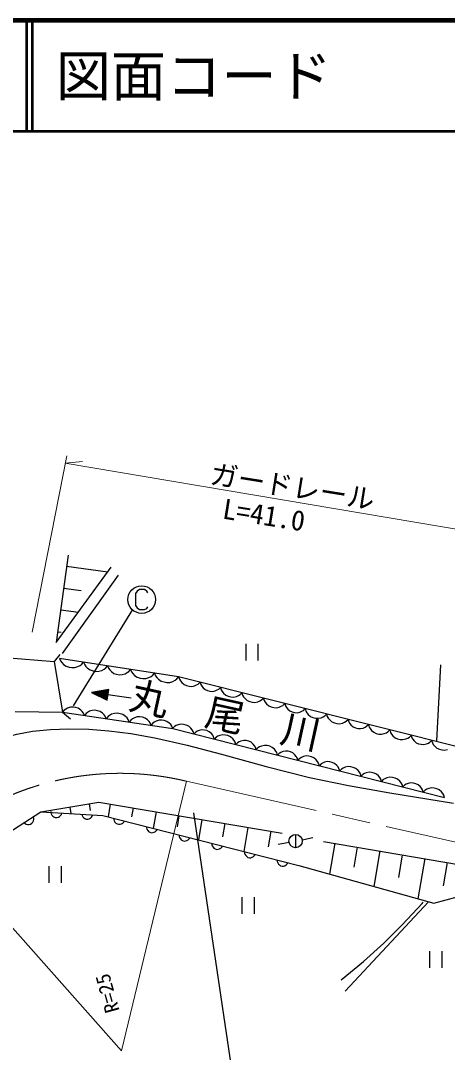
# Model space of a CAD drawing. Units: millimetres, scale not verified. Extents: x 40000 to 680000, y 20000 to 380000.
# Drawn here: x 117210 to 155822, y 286630 to 380000 of the extents above; entities that cross this region are included whole.
import ezdxf
from ezdxf.enums import TextEntityAlignment as Align

# ---------------------------------------------------------------- set-up
doc = ezdxf.new("R2010")
doc.units = ezdxf.units.MM
doc.header["$LTSCALE"] = 1000
doc.linetypes.add('CHAIN', pattern=[18.5, 12, -1.5, 3.5, -1.5])
for name, color, linetype, lineweight in [('M-BGD', 7, 'Continuous', 25), ('M-BGD-EXST', 7, 'Continuous', 25), ('M-BMK', 2, 'CHAIN', 13), ('M-STR-HTXT', 7, 'Continuous', 13), ('M-STR-STRC', 7, 'Continuous', 25), ('M-TTL', 2, 'Continuous', 140), ('M-TTL-LINE', 7, 'Continuous', 50)]:
    doc.layers.add(name, color=color, linetype=linetype, lineweight=lineweight)
doc.layers.add('M-BMK-HTXT', color=7, linetype='Continuous')
doc.layers.add('M-TTL-TXT', color=7, linetype='Continuous')
doc.styles.add('ＭＳ ゴシック', font='')
doc.styles.get('ＭＳ ゴシック').set_extended_font_data('MS Gothic')

msp = doc.modelspace()

# ---------------------------------------------------------------- linework, layer by layer
at = {"layer": 'M-BGD'}
for p, q in [((121504, 331618), (120432, 323714)), ((120432, 323714), (125410, 330548)), ((121370, 330630), (125101, 330124)), ((121008, 322715), (126078, 329807)), ((121102, 328654), (122701, 328437)), ((120834, 326678), (122433, 326461)), ((120566, 324702), (120886, 324659)), ((137578, 323587), (137578, 322087)), ((138718, 322087), (138718, 323587)), ((115825, 322356), (120239, 322003)), ((120766, 322647), (120239, 322003)), ((131509, 320615), (120733, 322289)), ((120733, 322289), (120830, 322051)), ((120239, 322003), (120998, 317412)), ((120830, 322051), (120940, 321901)), ((120940, 321901), (121094, 321743)), ((121094, 321743), (121334, 321572)), ((121334, 321572), (121588, 321488)), ((121588, 321488), (121849, 321448)), ((121849, 321448), (122117, 321451)), ((122117, 321451), (122398, 321541)), ((122398, 321541), (122592, 321644)), ((122592, 321644), (122743, 321754)), ((122743, 321754), (122907, 321951)), ((122907, 321951), (123004, 321714)), ((123004, 321714), (123114, 321563)), ((123114, 321563), (123267, 321406)), ((123267, 321406), (123508, 321235)), ((123508, 321235), (123762, 321151)), ((124291, 321113), (124572, 321203)), ((124572, 321203), (124766, 321306)), ((124766, 321306), (124917, 321417)), ((124917, 321417), (125081, 321614)), ((125081, 321614), (125173, 321387)), ((125173, 321387), (125278, 321243)), ((125278, 321243), (125425, 321093)), ((126999, 321103), (127156, 321291)), ((127156, 321291), (127253, 321054)), ((154884, 314837), (155231, 321704)), ((123762, 321151), (124023, 321110)), ((124023, 321110), (124291, 321113)), ((125425, 321093), (125655, 320930)), ((125655, 320930), (125897, 320849)), ((125897, 320849), (126146, 320811)), ((126146, 320811), (126402, 320814)), ((126402, 320814), (126670, 320899)), ((126670, 320899), (126855, 320998)), ((126855, 320998), (126999, 321103)), ((127253, 321054), (127363, 320903)), ((127363, 320903), (127517, 320746)), ((127517, 320746), (127757, 320575)), ((127757, 320575), (128011, 320491)), ((128011, 320491), (128272, 320450)), ((128272, 320450), (128540, 320453)), ((128540, 320453), (128821, 320543)), ((128821, 320543), (129015, 320647)), ((129015, 320647), (129166, 320757)), ((129166, 320757), (129330, 320954)), ((129330, 320954), (129427, 320716)), ((129427, 320716), (129537, 320565)), ((129537, 320565), (129690, 320408)), ((129690, 320408), (129931, 320237)), ((130995, 320205), (131189, 320309)), ((131189, 320309), (131340, 320419)), ((131340, 320419), (131504, 320616)), ((165902, 311962), (131509, 320615)), ((131509, 320615), (131577, 320392)), ((131577, 320392), (131664, 320246)), ((125181, 319467), (123627, 319209)), ((125109, 319386), (123806, 319183)), ((124996, 318615), (125109, 319386)), ((125042, 318517), (125181, 319467)), ((129931, 320237), (130185, 320153)), ((130185, 320153), (130446, 320113)), ((130446, 320113), (130714, 320116)), ((130714, 320116), (130995, 320205)), ((131664, 320246), (131790, 320091)), ((131790, 320091), (131993, 319916)), ((131993, 319916), (132216, 319819)), ((132216, 319819), (132449, 319760)), ((132449, 319760), (132692, 319740)), ((132692, 319740), (132954, 319798)), ((132954, 319798), (133138, 319876)), ((133138, 319876), (133284, 319963)), ((133284, 319963), (133449, 320127)), ((133449, 320127), (133513, 319915)), ((133513, 319915), (133596, 319777)), ((133596, 319777), (133715, 319629)), ((133715, 319629), (133909, 319463)), ((133909, 319463), (134121, 319371)), ((134121, 319371), (134342, 319315)), ((134572, 319296), (134821, 319351)), ((134821, 319351), (134996, 319425)), ((134996, 319425), (135135, 319507)), ((135135, 319507), (135292, 319664)), ((135292, 319664), (135359, 319440)), ((135359, 319440), (135446, 319295)), ((127202, 318686), (123627, 319209)), ((123627, 319209), (125042, 318517)), ((123806, 319183), (124996, 318615)), ((125036, 319306), (123984, 319157)), ((123984, 319157), (124949, 318712)), ((124964, 319226), (124162, 319131)), ((124162, 319131), (124903, 318810)), ((124892, 319145), (124340, 319105)), ((124340, 319105), (124857, 318908)), ((124577, 319070), (124810, 319006)), ((124819, 319065), (124577, 319070)), ((124810, 319006), (124819, 319065)), ((124857, 318908), (124892, 319145)), ((124903, 318810), (124964, 319226)), ((124949, 318712), (125036, 319306)), ((134342, 319315), (134572, 319296)), ((135446, 319295), (135572, 319139)), ((135572, 319139), (135776, 318964)), ((135776, 318964), (135999, 318867)), ((135999, 318867), (136231, 318809)), ((136231, 318809), (136474, 318789)), ((136474, 318789), (136736, 318847)), ((136736, 318847), (136920, 318924)), ((136920, 318924), (137066, 319011)), ((137066, 319011), (137231, 319176)), ((137231, 319176), (137299, 318952)), ((137299, 318952), (137386, 318807)), ((137386, 318807), (137512, 318651)), ((137512, 318651), (137715, 318476)), ((137715, 318476), (137938, 318379)), ((138675, 318359), (138860, 318436)), ((138860, 318436), (139005, 318523)), ((139005, 318523), (139171, 318688)), ((139171, 318688), (139238, 318464)), ((139238, 318464), (139325, 318319)), ((116721, 317473), (120998, 317412)), ((121151, 317592), (121003, 317412)), ((121287, 317693), (121151, 317592)), ((121463, 317788), (121287, 317693)), ((121718, 317872), (121463, 317788)), ((121961, 317877), (121718, 317872)), ((122199, 317842), (121961, 317877)), ((122430, 317767), (122199, 317842)), ((122650, 317613), (122430, 317767)), ((122791, 317471), (122650, 317613)), ((122892, 317335), (122791, 317471)), ((123442, 317497), (123266, 317401)), ((123697, 317580), (123442, 317497)), ((123940, 317585), (123697, 317580)), ((124177, 317550), (123940, 317585)), ((124409, 317475), (124177, 317550)), ((124629, 317321), (124409, 317475)), ((137938, 318379), (138171, 318321)), ((138171, 318321), (138413, 318301)), ((138413, 318301), (138675, 318359)), ((139325, 318319), (139451, 318163)), ((139451, 318163), (139655, 317988)), ((139655, 317988), (139878, 317891)), ((139878, 317891), (140110, 317833)), ((140110, 317833), (140353, 317813)), ((140353, 317813), (140615, 317871)), ((140615, 317871), (140799, 317948)), ((140799, 317948), (140945, 318035)), ((140945, 318035), (141110, 318200)), ((141110, 318200), (141174, 317988)), ((141174, 317988), (141257, 317849)), ((141257, 317849), (141377, 317702)), ((141377, 317702), (141570, 317535)), ((141570, 317535), (141782, 317443)), ((142482, 317423), (142657, 317497)), ((142657, 317497), (142796, 317580)), ((142796, 317580), (142953, 317736)), ((142953, 317736), (143020, 317513)), ((143020, 317513), (143107, 317367)), ((120998, 317412), (121721, 316806)), ((120998, 317412), (130995, 315937)), ((122982, 317120), (122892, 317335)), ((123130, 317300), (122982, 317120)), ((123266, 317401), (123130, 317300)), ((124770, 317179), (124629, 317321)), ((124871, 317043), (124770, 317179)), ((124960, 316828), (124871, 317043)), ((125116, 317017), (124960, 316828)), ((125259, 317123), (125116, 317017)), ((125443, 317223), (125259, 317123)), ((125711, 317311), (125443, 317223)), ((125967, 317316), (125711, 317311)), ((126216, 317279), (125967, 317316)), ((126459, 317201), (126216, 317279)), ((126690, 317040), (126459, 317201)), ((126838, 316890), (126690, 317040)), ((126944, 316747), (126838, 316890)), ((127038, 316521), (126944, 316747)), ((127186, 316702), (127038, 316521)), ((127322, 316803), (127186, 316702)), ((127498, 316898), (127322, 316803)), ((127753, 316982), (127498, 316898)), ((127996, 316986), (127753, 316982)), ((128234, 316951), (127996, 316986)), ((128465, 316877), (128234, 316951)), ((128685, 316723), (128465, 316877)), ((128826, 316581), (128685, 316723)), ((128927, 316445), (128826, 316581)), ((129476, 316606), (129301, 316511)), ((129731, 316690), (129476, 316606)), ((129975, 316694), (129731, 316690)), ((130212, 316659), (129975, 316694)), ((130444, 316585), (130212, 316659)), ((130664, 316431), (130444, 316585)), ((141782, 317443), (142003, 317387)), ((142003, 317387), (142233, 317368)), ((142233, 317368), (142482, 317423)), ((143107, 317367), (143233, 317212)), ((143233, 317212), (143437, 317037)), ((143437, 317037), (143660, 316939)), ((143660, 316939), (143892, 316881)), ((143892, 316881), (144135, 316861)), ((144135, 316861), (144397, 316919)), ((144397, 316919), (144581, 316996)), ((144581, 316996), (144727, 317083)), ((144727, 317083), (144892, 317248)), ((144892, 317248), (144960, 317025)), ((144960, 317025), (145047, 316879)), ((145047, 316879), (145173, 316724)), ((145173, 316724), (145376, 316549)), ((145376, 316549), (145599, 316451)), ((146521, 316508), (146667, 316595)), ((146667, 316595), (146832, 316760)), ((146832, 316760), (146896, 316548)), ((146896, 316548), (146979, 316410)), ((129017, 316229), (128927, 316445)), ((129164, 316410), (129017, 316229)), ((129301, 316511), (129164, 316410)), ((130804, 316289), (130664, 316431)), ((130906, 316153), (130804, 316289)), ((130995, 315937), (130906, 316153)), ((131125, 316111), (130959, 315946)), ((130995, 315937), (155578, 309693)), ((131271, 316197), (131125, 316111)), ((131455, 316274), (131271, 316197)), ((131718, 316332), (131455, 316274)), ((131960, 316311), (131718, 316332)), ((132193, 316252), (131960, 316311)), ((132415, 316154), (132193, 316252)), ((132619, 315979), (132415, 316154)), ((132744, 315823), (132619, 315979)), ((132831, 315677), (132744, 315823)), ((132898, 315454), (132831, 315677)), ((133055, 315610), (132898, 315454)), ((133194, 315692), (133055, 315610)), ((133369, 315766), (133194, 315692)), ((133618, 315820), (133369, 315766)), ((133849, 315801), (133618, 315820)), ((134069, 315744), (133849, 315801)), ((134281, 315652), (134069, 315744)), ((134474, 315485), (134281, 315652)), ((145599, 316451), (145832, 316393)), ((145832, 316393), (146075, 316373)), ((146075, 316373), (146337, 316431)), ((146337, 316431), (146521, 316508)), ((146979, 316410), (147098, 316262)), ((147098, 316262), (147292, 316096)), ((147292, 316096), (147503, 316003)), ((147503, 316003), (147725, 315948)), ((147725, 315948), (147955, 315929)), ((147955, 315929), (148204, 315984)), ((148204, 315984), (148379, 316057)), ((148379, 316057), (148517, 316140)), ((148517, 316140), (148674, 316296)), ((148674, 316296), (148742, 316073)), ((148742, 316073), (148829, 315928)), ((148829, 315928), (148955, 315772)), ((148955, 315772), (149158, 315597)), ((149158, 315597), (149381, 315500)), ((150303, 315557), (150449, 315644)), ((150449, 315644), (150614, 315808)), ((150614, 315808), (150681, 315585)), ((134593, 315337), (134474, 315485)), ((134676, 315198), (134593, 315337)), ((134739, 314986), (134676, 315198)), ((134905, 315151), (134739, 314986)), ((135051, 315237), (134905, 315151)), ((135235, 315314), (135051, 315237)), ((135498, 315371), (135235, 315314)), ((135740, 315351), (135498, 315371)), ((135973, 315292), (135740, 315351)), ((136195, 315194), (135973, 315292)), ((136399, 315019), (136195, 315194)), ((136524, 314863), (136399, 315019)), ((136611, 314717), (136524, 314863)), ((136678, 314494), (136611, 314717)), ((136974, 314732), (136835, 314650)), ((137149, 314805), (136974, 314732)), ((137398, 314860), (137149, 314805)), ((137628, 314840), (137398, 314860)), ((137849, 314784), (137628, 314840)), ((138061, 314691), (137849, 314784)), ((138254, 314525), (138061, 314691)), ((149381, 315500), (149614, 315441)), ((149614, 315441), (149857, 315421)), ((149857, 315421), (150119, 315479)), ((150119, 315479), (150303, 315557)), ((150681, 315585), (150769, 315439)), ((150769, 315439), (150894, 315284)), ((150894, 315284), (151098, 315109)), ((151098, 315109), (151321, 315012)), ((151321, 315012), (151554, 314953)), ((151554, 314953), (151796, 314933)), ((151796, 314933), (152058, 314991)), ((152058, 314991), (152243, 315069)), ((152243, 315069), (152388, 315156)), ((152388, 315156), (152553, 315320)), ((152553, 315320), (152618, 315108)), ((152618, 315108), (152700, 314970)), ((152700, 314970), (152820, 314822)), ((152820, 314822), (153013, 314656)), ((154101, 314618), (154239, 314700)), ((154239, 314700), (154396, 314857)), ((154396, 314857), (154464, 314634)), ((136835, 314650), (136678, 314494)), ((138373, 314377), (138254, 314525)), ((138456, 314238), (138373, 314377)), ((138519, 314026), (138456, 314238)), ((138685, 314190), (138519, 314026)), ((138831, 314277), (138685, 314190)), ((139015, 314354), (138831, 314277)), ((139278, 314411), (139015, 314354)), ((139520, 314391), (139278, 314411)), ((139753, 314332), (139520, 314391)), ((139975, 314234), (139753, 314332)), ((140178, 314059), (139975, 314234)), ((140304, 313903), (140178, 314059)), ((140391, 313757), (140304, 313903)), ((140458, 313534), (140391, 313757)), ((140754, 313772), (140615, 313690)), ((140929, 313845), (140754, 313772)), ((141178, 313900), (140929, 313845)), ((141408, 313880), (141178, 313900)), ((141629, 313824), (141408, 313880)), ((141841, 313731), (141629, 313824)), ((142034, 313565), (141841, 313731)), ((153013, 314656), (153225, 314564)), ((153225, 314564), (153446, 314508)), ((153446, 314508), (153677, 314489)), ((153677, 314489), (153926, 314544)), ((153926, 314544), (154101, 314618)), ((154464, 314634), (154551, 314488)), ((154551, 314488), (154677, 314332)), ((154677, 314332), (154880, 314158)), ((154880, 314158), (155103, 314060)), ((155103, 314060), (155336, 314002)), ((155336, 314002), (155578, 313982)), ((155578, 313982), (155840, 314040)), ((140615, 313690), (140458, 313534)), ((142153, 313417), (142034, 313565)), ((142236, 313278), (142153, 313417)), ((142299, 313066), (142236, 313278)), ((142465, 313230), (142299, 313066)), ((142611, 313317), (142465, 313230)), ((142795, 313394), (142611, 313317)), ((143058, 313451), (142795, 313394)), ((143300, 313431), (143058, 313451)), ((143533, 313372), (143300, 313431)), ((143755, 313274), (143533, 313372)), ((143958, 313099), (143755, 313274)), ((144084, 312943), (143958, 313099)), ((144171, 312797), (144084, 312943)), ((144238, 312574), (144171, 312797)), ((144534, 312812), (144395, 312730)), ((144709, 312885), (144534, 312812)), ((144958, 312940), (144709, 312885)), ((145188, 312920), (144958, 312940)), ((145409, 312864), (145188, 312920)), ((145621, 312771), (145409, 312864)), ((144395, 312730), (144238, 312574)), ((145814, 312605), (145621, 312771)), ((145933, 312457), (145814, 312605)), ((146016, 312318), (145933, 312457)), ((146079, 312106), (146016, 312318)), ((146245, 312270), (146079, 312106)), ((146391, 312357), (146245, 312270)), ((146575, 312434), (146391, 312357)), ((146837, 312491), (146575, 312434)), ((147080, 312471), (146837, 312491)), ((147313, 312412), (147080, 312471)), ((147535, 312314), (147313, 312412)), ((147738, 312138), (147535, 312314)), ((147864, 311983), (147738, 312138)), ((147951, 311837), (147864, 311983)), ((148489, 311925), (148314, 311852)), ((148738, 311979), (148489, 311925)), ((148968, 311960), (148738, 311979)), ((149189, 311904), (148968, 311960)), ((149401, 311811), (149189, 311904)), ((148018, 311613), (147951, 311837)), ((148175, 311770), (148018, 311613)), ((148314, 311852), (148175, 311770)), ((149594, 311644), (149401, 311811)), ((149713, 311496), (149594, 311644)), ((149796, 311358), (149713, 311496)), ((149859, 311146), (149796, 311358)), ((150025, 311310), (149859, 311146)), ((150171, 311397), (150025, 311310)), ((150355, 311474), (150171, 311397)), ((150617, 311531), (150355, 311474)), ((150860, 311511), (150617, 311531)), ((151093, 311451), (150860, 311511)), ((151315, 311354), (151093, 311451)), ((151518, 311178), (151315, 311354)), ((151644, 311023), (151518, 311178)), ((151731, 310877), (151644, 311023)), ((152269, 310965), (152094, 310892)), ((152518, 311019), (152269, 310965)), ((152748, 311000), (152518, 311019)), ((152969, 310944), (152748, 311000)), ((153181, 310851), (152969, 310944)), ((151798, 310653), (151731, 310877)), ((151955, 310809), (151798, 310653)), ((152094, 310892), (151955, 310809)), ((153374, 310684), (153181, 310851)), ((153493, 310536), (153374, 310684)), ((153576, 310398), (153493, 310536)), ((153639, 310186), (153576, 310398)), ((153805, 310350), (153639, 310186)), ((153951, 310437), (153805, 310350)), ((154135, 310514), (153951, 310437)), ((154397, 310571), (154135, 310514)), ((154640, 310550), (154397, 310571)), ((154873, 310491), (154640, 310550)), ((155095, 310394), (154873, 310491)), ((155298, 310218), (155095, 310394)), ((155424, 310062), (155298, 310218)), ((155511, 309917), (155424, 310062)), ((119045, 308384), (124279, 309280)), ((123407, 309131), (123509, 308532)), ((124279, 309280), (140874, 306463)), ((125316, 309104), (125120, 307950)), ((155578, 309693), (155511, 309917)), ((112416, 304159), (119045, 308384)), ((119045, 308384), (124638, 308074)), ((119917, 308534), (119938, 308414)), ((119944, 308334), (119977, 308212)), ((119977, 308212), (120032, 308109)), ((120831, 308065), (120896, 308161)), ((120896, 308161), (120943, 308279)), ((121662, 308832), (121765, 308233)), ((122741, 308179), (122774, 308057)), ((123693, 308006), (123739, 308123)), ((127391, 308752), (127256, 307957)), ((129465, 308400), (129211, 306903)), ((117519, 307411), (117617, 307332)), ((117617, 307332), (117721, 307280)), ((117721, 307280), (117859, 307249)), ((117859, 307249), (117976, 307252)), ((117976, 307252), (118099, 307283)), ((118099, 307283), (118234, 307369)), ((118234, 307369), (118313, 307467)), ((118313, 307467), (118365, 307572)), ((118393, 307826), (118362, 307949)), ((118365, 307572), (118396, 307710)), ((118396, 307710), (118393, 307826)), ((120032, 308109), (120126, 308004)), ((120126, 308004), (120223, 307938)), ((120223, 307938), (120340, 307892)), ((120340, 307892), (120500, 307883)), ((120500, 307883), (120622, 307916)), ((120622, 307916), (120725, 307971)), ((120725, 307971), (120831, 308065)), ((122774, 308057), (122828, 307954)), ((122828, 307954), (122923, 307848)), ((122923, 307848), (123019, 307783)), ((123019, 307783), (123137, 307736)), ((123137, 307736), (123296, 307727)), ((123296, 307727), (123419, 307761)), ((123419, 307761), (123522, 307815)), ((123522, 307815), (123627, 307909)), ((123627, 307909), (123693, 308006)), ((124638, 308074), (142390, 303531)), ((125633, 307819), (125642, 307693)), ((125642, 307693), (125675, 307581)), ((125675, 307581), (125748, 307459)), ((125748, 307459), (125830, 307376)), ((125830, 307376), (125936, 307308)), ((125936, 307308), (126091, 307268)), ((126091, 307268), (126217, 307277)), ((126217, 307277), (126329, 307311)), ((126329, 307311), (126450, 307383)), ((126450, 307383), (126533, 307465)), ((126533, 307465), (126602, 307571)), ((131539, 308048), (131369, 307047)), ((133614, 307696), (133301, 305857)), ((135688, 307343), (135483, 306137)), ((128592, 307062), (128601, 306936)), ((128601, 306936), (128634, 306824)), ((128634, 306824), (128706, 306702)), ((128706, 306702), (128788, 306619)), ((128788, 306619), (128895, 306551)), ((128895, 306551), (129050, 306511)), ((129050, 306511), (129176, 306520)), ((129176, 306520), (129287, 306553)), ((129287, 306553), (129409, 306626)), ((129409, 306626), (129492, 306708)), ((129492, 306708), (129561, 306814)), ((131550, 306305), (131559, 306178)), ((137762, 306991), (137392, 304810)), ((139837, 306639), (139597, 305228)), ((142092, 306354), (142092, 305154)), ((131559, 306178), (131593, 306067)), ((131593, 306067), (131665, 305945)), ((131665, 305945), (131747, 305862)), ((131747, 305862), (131853, 305794)), ((131853, 305794), (132008, 305754)), ((132008, 305754), (132134, 305763)), ((132134, 305763), (132246, 305796)), ((132246, 305796), (132368, 305868)), ((132368, 305868), (132451, 305950)), ((132451, 305950), (132519, 306057)), ((134509, 305547), (134518, 305421)), ((134518, 305421), (134551, 305310)), ((141504, 305634), (140524, 305435)), ((142680, 305872), (143661, 306067)), ((144617, 305722), (156830, 303639)), ((145635, 305548), (145159, 302757)), ((134551, 305310), (134624, 305188)), ((134624, 305188), (134706, 305105)), ((134706, 305105), (134812, 305036)), ((134812, 305036), (134967, 304997)), ((134967, 304997), (135093, 305006)), ((135093, 305006), (135205, 305039)), ((135205, 305039), (135326, 305111)), ((135326, 305111), (135409, 305193)), ((135409, 305193), (135478, 305300)), ((137468, 304790), (137477, 304664)), ((137477, 304664), (137510, 304552)), ((137510, 304552), (137582, 304431)), ((137582, 304431), (137664, 304348)), ((138285, 304354), (138368, 304436)), ((138368, 304436), (138437, 304542)), ((147670, 305201), (147363, 303400)), ((149706, 304854), (149157, 301640)), ((151741, 304507), (151391, 302452)), ((119774, 303473), (119773, 301973)), ((120913, 301973), (120914, 303473)), ((137664, 304348), (137770, 304279)), ((137770, 304279), (137925, 304240)), ((137925, 304240), (138052, 304249)), ((138052, 304249), (138163, 304282)), ((138163, 304282), (138285, 304354)), ((140426, 304033), (140435, 303907)), ((140435, 303907), (140469, 303795)), ((140469, 303795), (140541, 303674)), ((140541, 303674), (140623, 303591)), ((140623, 303591), (140729, 303522)), ((140729, 303522), (140884, 303483)), ((140884, 303483), (141010, 303492)), ((141010, 303492), (141122, 303525)), ((141122, 303525), (141244, 303597)), ((141244, 303597), (141327, 303679)), ((141327, 303679), (141395, 303785)), ((142390, 303531), (154591, 300121)), ((153776, 304160), (153156, 300522)), ((155812, 303813), (155451, 301699)), ((154591, 300121), (162893, 302376)), ((137220, 300674), (137219, 299174)), ((138359, 299174), (138360, 300674)), ((154101, 300239), (146582, 292155)), ((154199, 295782), (154198, 294282)), ((155338, 294281), (155339, 295781))]:
    msp.add_line(p, q, dxfattribs=at)
for points in [[(108207, 310279), (109713, 311636), (111270, 312900), (112250, 313576), (113305, 314180), (114386, 314672), (115512, 315071), (116873, 315430), (118271, 315684), (119900, 315857), (121542, 315919), (123369, 315878), (125188, 315735), (127184, 315474), (129353, 315083), (132278, 314419), (135371, 313605), (139419, 312495), (143361, 311516), (146882, 310783), (150623, 310108), (156379, 309183)], [(146211, 293209), (148228, 294855), (150083, 296498), (151773, 298198), (153532, 300117), (153619, 300214)]]:
    msp.add_lwpolyline(points, dxfattribs=at)
msp.add_circle((142092, 305754), 600, dxfattribs=at)
at = {"layer": 'M-BGD-EXST'}
for p, q in [((127617, 328157), (127616, 327057)), ((127767, 328357), (127617, 328157)), ((127967, 328506), (127767, 328357)), ((128417, 328506), (127967, 328506)), ((128617, 328356), (128417, 328506)), ((128717, 328206), (128617, 328356)), ((127616, 327057), (127766, 326857)), ((127766, 326857), (127966, 326706)), ((128416, 326706), (128616, 326806)), ((128616, 326806), (128716, 326956)), ((127336, 326699), (121972, 317992)), ((127966, 326706), (128416, 326706))]:
    msp.add_line(p, q, dxfattribs=at)
msp.add_circle((128166, 327606), 1250, dxfattribs=at)
at = {"layer": 'M-BMK'}
msp.add_line((132232, 311162), (156577, 305654), dxfattribs=at)
msp.add_arc((126199, 286317), 25566, 76.35076, 130.55232, dxfattribs=at)
at = {"layer": 'M-STR-HTXT'}
for p, q in [((118256, 324653), (121387, 340622)), ((121253, 339939), (122803, 340088)), ((161096, 333216), (121253, 339939)), ((126325, 286764), (132232, 311162)), ((116014, 298427), (126325, 286764))]:
    msp.add_line(p, q, dxfattribs=at)
at = {"layer": 'M-STR-STRC'}
msp.add_line((132864, 308313), (137430, 277335), dxfattribs=at)
at = {"layer": 'M-TTL'}
msp.add_line((680000, 380000), (40000, 380000), dxfattribs=at)
at = {"layer": 'M-TTL-LINE'}
for p, q in [((117750, 380000), (117750, 370000)), ((118250, 380000), (118250, 370000)), ((40000, 370000), (680000, 370000))]:
    msp.add_line(p, q, dxfattribs=at)

# ---------------------------------------------------------------- texts
at = {"layer": 'M-BMK-HTXT', "style": 'ＭＳ ゴシック'}
msp.add_text('丸\u3000尾\u3000川', height=2566, rotation=347.575, dxfattribs=at).set_placement((126732, 317010), align=Align.BOTTOM_LEFT)
at = {"layer": 'M-STR-HTXT', "style": 'ＭＳ ゴシック'}
for s, height, rotation, p in [('ガードレール', 1833, 350.875, (134173, 337567)), ('L=41.0', 1833, 350.975, (135305, 334407)), ('R=25', 1320, 105.575, (126552, 290524))]:
    msp.add_text(s, height=height, rotation=rotation, dxfattribs=at).set_placement(p, align=Align.BOTTOM_LEFT)
at = {"layer": 'M-TTL-TXT', "style": 'ＭＳ ゴシック'}
msp.add_text('図面コード', height=3666, dxfattribs=at).set_placement((120380, 375000), align=Align.MIDDLE_LEFT)

doc.saveas('drawing.dxf')
